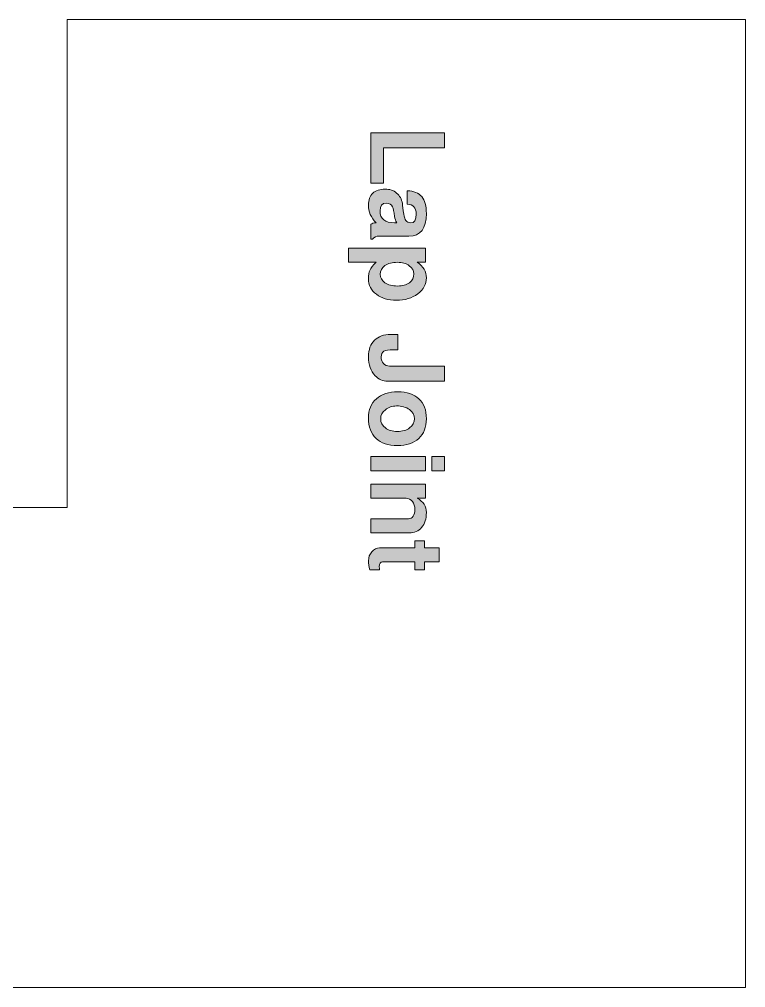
# Model space of a CAD drawing. Header units: inches. Extents: x 0.46 to 6.76, y -2.2 to -0.19.
# Drawn here: x 1.961 to 3.461, y -2.202 to -0.202 of the extents above; entities that cross this region are included whole.
import ezdxf

# ---------------------------------------------------------------- set-up
doc = ezdxf.new("R2010")
doc.units = ezdxf.units.IN
doc.header["$MEASUREMENT"] = 0
doc.layers.add('Layer 1', color=7, linetype='Continuous')

# ---------------------------------------------------------------- blocks, each defined once
blk = doc.blocks.new('block 2')
at = {"layer": 'Layer 1', "true_color": 0xed1f24}
h = blk.add_hatch(color=240, dxfattribs=at)
h.dxf.hatch_style = 2
h.paths.add_polyline_path([(2.6865, -0.5404), (2.6865, -0.4364), (2.8384, -0.4364), (2.8384, -0.4677), (2.7125, -0.4677), (2.7125, -0.5404)])
h = blk.add_hatch(color=240, dxfattribs=at)
h.dxf.hatch_style = 2
edge = h.paths.add_edge_path()
edge.add_spline(control_points=[(2.6865, -0.6564), (2.6865, -0.6564), (2.6865, -0.6254), (2.6865, -0.6254), (2.6887, -0.624), (2.6924, -0.623), (2.6975, -0.6223), (2.6868, -0.6116), (2.6815, -0.5996), (2.6815, -0.5862), (2.6815, -0.5754), (2.6845, -0.5671), (2.6905, -0.5614), (2.6966, -0.5557), (2.7052, -0.5529), (2.7163, -0.5529), (2.7254, -0.5529), (2.7333, -0.5556), (2.7398, -0.561), (2.7463, -0.5664), (2.7503, -0.5737), (2.7517, -0.5829), (2.7522, -0.5872), (2.7532, -0.5945), (2.7546, -0.6048), (2.7556, -0.6109), (2.7571, -0.6153), (2.7591, -0.618), (2.7611, -0.6207), (2.7643, -0.6222), (2.7688, -0.6225), (2.7764, -0.6229), (2.7802, -0.6169), (2.7802, -0.6044), (2.7802, -0.5913), (2.7741, -0.5846), (2.7619, -0.5841), (2.7619, -0.5841), (2.7619, -0.5564), (2.7619, -0.5564), (2.7752, -0.557), (2.7851, -0.561), (2.7916, -0.5684), (2.798, -0.5758), (2.8013, -0.5875), (2.8013, -0.6033), (2.8013, -0.6344), (2.7893, -0.65), (2.7652, -0.65), (2.7652, -0.65), (2.7029, -0.65), (2.7029, -0.65), (2.6981, -0.65), (2.6938, -0.6521), (2.6902, -0.6564), (2.6902, -0.6564), (2.6865, -0.6564), (2.6865, -0.6564)], knot_values=[0, 0, 0, 0, 1, 1, 1, 2, 2, 2, 3, 3, 3, 4, 4, 4, 5, 5, 5, 6, 6, 6, 7, 7, 7, 8, 8, 8, 9, 9, 9, 10, 10, 10, 11, 11, 11, 12, 12, 12, 13, 13, 13, 14, 14, 14, 15, 15, 15, 16, 16, 16, 17, 17, 17, 18, 18, 18, 19, 19, 19, 19], degree=3, periodic=1)
edge = h.paths.add_edge_path()
edge.add_spline(control_points=[(2.7356, -0.6225), (2.7356, -0.6225), (2.74, -0.6225), (2.74, -0.6225), (2.7377, -0.6183), (2.7362, -0.614), (2.7356, -0.6097), (2.7344, -0.5995), (2.7329, -0.5927), (2.7311, -0.5892), (2.7287, -0.5843), (2.7245, -0.5819), (2.7186, -0.5819), (2.71, -0.5819), (2.7056, -0.5872), (2.7056, -0.598), (2.7056, -0.6143), (2.7157, -0.6225), (2.7356, -0.6225)], knot_values=[0, 0, 0, 0, 1, 1, 1, 2, 2, 2, 3, 3, 3, 4, 4, 4, 5, 5, 5, 6, 6, 6, 6], degree=3, periodic=1)
h = blk.add_hatch(color=240, dxfattribs=at)
h.dxf.hatch_style = 2
edge = h.paths.add_edge_path()
edge.add_spline(control_points=[(2.7392, -0.7825), (2.7225, -0.7825), (2.7088, -0.7784), (2.6979, -0.7702), (2.6871, -0.762), (2.6817, -0.7513), (2.6817, -0.7381), (2.6817, -0.7306), (2.6826, -0.7248), (2.6844, -0.7208), (2.6865, -0.7161), (2.6909, -0.7105), (2.6977, -0.7041), (2.6977, -0.7041), (2.6407, -0.7041), (2.6407, -0.7041), (2.6407, -0.7041), (2.6407, -0.675), (2.6407, -0.675), (2.6407, -0.675), (2.7994, -0.675), (2.7994, -0.675), (2.7994, -0.675), (2.7994, -0.7041), (2.7994, -0.7041), (2.7994, -0.7041), (2.7823, -0.7041), (2.7823, -0.7041), (2.795, -0.7126), (2.8013, -0.7233), (2.8013, -0.7362), (2.8013, -0.7494), (2.7954, -0.7604), (2.7836, -0.7693), (2.7718, -0.7781), (2.757, -0.7825), (2.7392, -0.7825)], knot_values=[0, 0, 0, 0, 1, 1, 1, 2, 2, 2, 3, 3, 3, 4, 4, 4, 5, 5, 5, 6, 6, 6, 7, 7, 7, 8, 8, 8, 9, 9, 9, 10, 10, 10, 11, 11, 11, 12, 12, 12, 12], degree=3, periodic=1)
edge = h.paths.add_edge_path()
edge.add_spline(control_points=[(2.7417, -0.7531), (2.7518, -0.7531), (2.76, -0.7508), (2.7662, -0.7462), (2.7723, -0.7416), (2.7754, -0.7356), (2.7754, -0.7281), (2.7754, -0.7214), (2.7722, -0.7158), (2.7658, -0.7111), (2.7593, -0.7065), (2.7512, -0.7041), (2.7415, -0.7041), (2.7308, -0.7041), (2.7222, -0.7064), (2.7157, -0.7109), (2.7091, -0.7154), (2.7059, -0.7214), (2.7059, -0.7287), (2.7059, -0.7359), (2.7091, -0.7418), (2.7157, -0.7463), (2.7222, -0.7508), (2.7309, -0.7531), (2.7417, -0.7531)], knot_values=[0, 0, 0, 0, 1, 1, 1, 2, 2, 2, 3, 3, 3, 4, 4, 4, 5, 5, 5, 6, 6, 6, 7, 7, 7, 8, 8, 8, 8], degree=3, periodic=1)
h = blk.add_hatch(color=240, dxfattribs=at)
h.dxf.hatch_style = 2
edge = h.paths.add_edge_path()
edge.add_spline(control_points=[(2.7215, -0.9496), (2.7113, -0.9496), (2.7026, -0.9458), (2.6952, -0.9383), (2.6862, -0.9291), (2.6817, -0.9161), (2.6817, -0.8991), (2.6817, -0.8843), (2.6858, -0.8729), (2.694, -0.8651), (2.7022, -0.8572), (2.7134, -0.8533), (2.7277, -0.8533), (2.7277, -0.8533), (2.7425, -0.8533), (2.7425, -0.8533), (2.7425, -0.8533), (2.7425, -0.8846), (2.7425, -0.8846), (2.7425, -0.8846), (2.7327, -0.8846), (2.7327, -0.8846), (2.7236, -0.8846), (2.7171, -0.8856), (2.7135, -0.8878), (2.7098, -0.8899), (2.7079, -0.8939), (2.7079, -0.8996), (2.7079, -0.9054), (2.7095, -0.91), (2.7125, -0.9133), (2.7156, -0.9166), (2.7198, -0.9183), (2.7252, -0.9183), (2.7252, -0.9183), (2.8384, -0.9183), (2.8384, -0.9183), (2.8384, -0.9183), (2.8384, -0.9496), (2.8384, -0.9496), (2.8384, -0.9496), (2.7215, -0.9496), (2.7215, -0.9496)], knot_values=[0, 0, 0, 0, 1, 1, 1, 2, 2, 2, 3, 3, 3, 4, 4, 4, 5, 5, 5, 6, 6, 6, 7, 7, 7, 8, 8, 8, 9, 9, 9, 10, 10, 10, 11, 11, 11, 12, 12, 12, 13, 13, 13, 14, 14, 14, 14], degree=3, periodic=1)
h = blk.add_hatch(color=240, dxfattribs=at)
h.dxf.hatch_style = 2
edge = h.paths.add_edge_path()
edge.add_spline(control_points=[(2.7415, -1.0827), (2.7225, -1.0827), (2.7077, -1.0777), (2.6973, -1.0678), (2.6869, -1.0579), (2.6817, -1.0439), (2.6817, -1.0258), (2.6817, -1.009), (2.6871, -0.9957), (2.6979, -0.986), (2.7088, -0.9763), (2.7236, -0.9714), (2.7423, -0.9714), (2.7608, -0.9714), (2.7752, -0.9763), (2.7857, -0.986), (2.7961, -0.9957), (2.8013, -1.0094), (2.8013, -1.0271), (2.8013, -1.0446), (2.796, -1.0582), (2.7854, -1.068), (2.7749, -1.0778), (2.7602, -1.0827), (2.7415, -1.0827)], knot_values=[0, 0, 0, 0, 1, 1, 1, 2, 2, 2, 3, 3, 3, 4, 4, 4, 5, 5, 5, 6, 6, 6, 7, 7, 7, 8, 8, 8, 8], degree=3, periodic=1)
edge = h.paths.add_edge_path()
edge.add_spline(control_points=[(2.7414, -1.0535), (2.7518, -1.0535), (2.7602, -1.051), (2.7667, -1.046), (2.7732, -1.041), (2.7765, -1.0347), (2.7765, -1.0271), (2.7765, -1.0194), (2.773, -1.0131), (2.7661, -1.0082), (2.7592, -1.0033), (2.7503, -1.0008), (2.7395, -1.0008), (2.7305, -1.0008), (2.7228, -1.0034), (2.7165, -1.0086), (2.7101, -1.0138), (2.7069, -1.0201), (2.7069, -1.0275), (2.7069, -1.0351), (2.7101, -1.0414), (2.7166, -1.0462), (2.723, -1.0511), (2.7313, -1.0535), (2.7414, -1.0535)], knot_values=[0, 0, 0, 0, 1, 1, 1, 2, 2, 2, 3, 3, 3, 4, 4, 4, 5, 5, 5, 6, 6, 6, 7, 7, 7, 8, 8, 8, 8], degree=3, periodic=1)
h = blk.add_hatch(color=240, dxfattribs=at)
h.dxf.hatch_style = 2
h.paths.add_polyline_path([(2.6865, -1.1346), (2.6865, -1.1054), (2.7994, -1.1054), (2.7994, -1.1346)])
h.paths.add_polyline_path([(2.8123, -1.1346), (2.8123, -1.1054), (2.8384, -1.1054), (2.8384, -1.1346)])
h = blk.add_hatch(color=240, dxfattribs=at)
h.dxf.hatch_style = 2
edge = h.paths.add_edge_path()
edge.add_spline(control_points=[(2.6865, -1.2631), (2.6865, -1.2631), (2.6865, -1.2339), (2.6865, -1.2339), (2.6865, -1.2339), (2.764, -1.2339), (2.764, -1.2339), (2.7681, -1.2339), (2.7714, -1.2322), (2.7739, -1.2287), (2.7763, -1.2253), (2.7775, -1.2205), (2.7775, -1.2146), (2.7775, -1.208), (2.7758, -1.2026), (2.7723, -1.1982), (2.7688, -1.1938), (2.7645, -1.1916), (2.7592, -1.1916), (2.7592, -1.1916), (2.6865, -1.1916), (2.6865, -1.1916), (2.6865, -1.1916), (2.6865, -1.1625), (2.6865, -1.1625), (2.6865, -1.1625), (2.7994, -1.1625), (2.7994, -1.1625), (2.7994, -1.1625), (2.7994, -1.1916), (2.7994, -1.1916), (2.7994, -1.1916), (2.7825, -1.1916), (2.7825, -1.1916), (2.795, -1.1982), (2.8013, -1.208), (2.8013, -1.2212), (2.8013, -1.2339), (2.798, -1.244), (2.7915, -1.2516), (2.785, -1.2593), (2.7763, -1.2631), (2.7657, -1.2631), (2.7657, -1.2631), (2.6865, -1.2631), (2.6865, -1.2631)], knot_values=[0, 0, 0, 0, 1, 1, 1, 2, 2, 2, 3, 3, 3, 4, 4, 4, 5, 5, 5, 6, 6, 6, 7, 7, 7, 8, 8, 8, 9, 9, 9, 10, 10, 10, 11, 11, 11, 12, 12, 12, 13, 13, 13, 14, 14, 14, 15, 15, 15, 15], degree=3, periodic=1)
h = blk.add_hatch(color=240, dxfattribs=at)
h.dxf.hatch_style = 2
edge = h.paths.add_edge_path()
edge.add_spline(control_points=[(2.6842, -1.3393), (2.6825, -1.3325), (2.6817, -1.3264), (2.6817, -1.3208), (2.6817, -1.3134), (2.684, -1.3071), (2.6885, -1.3019), (2.693, -1.2966), (2.6984, -1.2939), (2.7046, -1.2939), (2.7046, -1.2939), (2.7777, -1.2939), (2.7777, -1.2939), (2.7777, -1.2939), (2.7777, -1.2796), (2.7777, -1.2796), (2.7777, -1.2796), (2.7971, -1.2796), (2.7971, -1.2796), (2.7971, -1.2796), (2.7971, -1.2939), (2.7971, -1.2939), (2.7971, -1.2939), (2.8277, -1.2939), (2.8277, -1.2939), (2.8277, -1.2939), (2.8277, -1.3231), (2.8277, -1.3231), (2.8277, -1.3231), (2.7971, -1.3231), (2.7971, -1.3231), (2.7971, -1.3231), (2.7971, -1.3393), (2.7971, -1.3393), (2.7971, -1.3393), (2.7777, -1.3393), (2.7777, -1.3393), (2.7777, -1.3393), (2.7777, -1.3231), (2.7777, -1.3231), (2.7777, -1.3231), (2.7104, -1.3231), (2.7104, -1.3231), (2.7061, -1.3231), (2.704, -1.3264), (2.704, -1.3329), (2.7041, -1.3344), (2.7043, -1.3366), (2.7044, -1.3393), (2.7044, -1.3393), (2.6842, -1.3393), (2.6842, -1.3393)], knot_values=[0, 0, 0, 0, 1, 1, 1, 2, 2, 2, 3, 3, 3, 4, 4, 4, 5, 5, 5, 6, 6, 6, 7, 7, 7, 8, 8, 8, 9, 9, 9, 10, 10, 10, 11, 11, 11, 12, 12, 12, 13, 13, 13, 14, 14, 14, 15, 15, 15, 16, 16, 16, 17, 17, 17, 17], degree=3, periodic=1)
at = {"layer": 'Layer 1', "lineweight": 0}
for points in [[(2.6865, -0.5404), (2.6865, -0.4364), (2.8384, -0.4364), (2.8384, -0.4677), (2.7125, -0.4677), (2.7125, -0.5404), (2.6865, -0.5404)], [(2.6865, -1.1346), (2.6865, -1.1054), (2.7994, -1.1054), (2.7994, -1.1346), (2.6865, -1.1346)], [(2.8123, -1.1346), (2.8123, -1.1054), (2.8384, -1.1054), (2.8384, -1.1346), (2.8123, -1.1346)]]:
    blk.add_lwpolyline(points, dxfattribs=at)
for points, knots in [([(2.6865, -0.6564), (2.6865, -0.6564), (2.6865, -0.6254), (2.6865, -0.6254), (2.6887, -0.624), (2.6924, -0.623), (2.6975, -0.6223), (2.6868, -0.6116), (2.6815, -0.5996), (2.6815, -0.5862), (2.6815, -0.5754), (2.6845, -0.5671), (2.6905, -0.5614), (2.6966, -0.5557), (2.7052, -0.5529), (2.7163, -0.5529), (2.7254, -0.5529), (2.7333, -0.5556), (2.7398, -0.561), (2.7463, -0.5664), (2.7503, -0.5737), (2.7517, -0.5829), (2.7522, -0.5872), (2.7532, -0.5945), (2.7546, -0.6048), (2.7556, -0.6109), (2.7571, -0.6153), (2.7591, -0.618), (2.7611, -0.6207), (2.7643, -0.6222), (2.7688, -0.6225), (2.7764, -0.6229), (2.7802, -0.6169), (2.7802, -0.6044), (2.7802, -0.5913), (2.7741, -0.5846), (2.7619, -0.5841), (2.7619, -0.5841), (2.7619, -0.5564), (2.7619, -0.5564), (2.7752, -0.557), (2.7851, -0.561), (2.7916, -0.5684), (2.798, -0.5758), (2.8013, -0.5875), (2.8013, -0.6033), (2.8013, -0.6344), (2.7893, -0.65), (2.7652, -0.65), (2.7652, -0.65), (2.7029, -0.65), (2.7029, -0.65), (2.6981, -0.65), (2.6938, -0.6521), (2.6902, -0.6564), (2.6902, -0.6564), (2.6865, -0.6564), (2.6865, -0.6564)], [0, 0, 0, 0, 1, 1, 1, 2, 2, 2, 3, 3, 3, 4, 4, 4, 5, 5, 5, 6, 6, 6, 7, 7, 7, 8, 8, 8, 9, 9, 9, 10, 10, 10, 11, 11, 11, 12, 12, 12, 13, 13, 13, 14, 14, 14, 15, 15, 15, 16, 16, 16, 17, 17, 17, 18, 18, 18, 19, 19, 19, 19]), ([(2.7356, -0.6225), (2.7356, -0.6225), (2.74, -0.6225), (2.74, -0.6225), (2.7377, -0.6183), (2.7362, -0.614), (2.7356, -0.6097), (2.7344, -0.5995), (2.7329, -0.5927), (2.7311, -0.5892), (2.7287, -0.5843), (2.7245, -0.5819), (2.7186, -0.5819), (2.71, -0.5819), (2.7056, -0.5872), (2.7056, -0.598), (2.7056, -0.6143), (2.7157, -0.6225), (2.7356, -0.6225)], [0, 0, 0, 0, 1, 1, 1, 2, 2, 2, 3, 3, 3, 4, 4, 4, 5, 5, 5, 6, 6, 6, 6]), ([(2.7392, -0.7825), (2.7225, -0.7825), (2.7088, -0.7784), (2.6979, -0.7702), (2.6871, -0.762), (2.6817, -0.7513), (2.6817, -0.7381), (2.6817, -0.7306), (2.6826, -0.7248), (2.6844, -0.7208), (2.6865, -0.7161), (2.6909, -0.7105), (2.6977, -0.7041), (2.6977, -0.7041), (2.6407, -0.7041), (2.6407, -0.7041), (2.6407, -0.7041), (2.6407, -0.675), (2.6407, -0.675), (2.6407, -0.675), (2.7994, -0.675), (2.7994, -0.675), (2.7994, -0.675), (2.7994, -0.7041), (2.7994, -0.7041), (2.7994, -0.7041), (2.7823, -0.7041), (2.7823, -0.7041), (2.795, -0.7126), (2.8013, -0.7233), (2.8013, -0.7362), (2.8013, -0.7494), (2.7954, -0.7604), (2.7836, -0.7693), (2.7718, -0.7781), (2.757, -0.7825), (2.7392, -0.7825)], [0, 0, 0, 0, 1, 1, 1, 2, 2, 2, 3, 3, 3, 4, 4, 4, 5, 5, 5, 6, 6, 6, 7, 7, 7, 8, 8, 8, 9, 9, 9, 10, 10, 10, 11, 11, 11, 12, 12, 12, 12]), ([(2.7417, -0.7531), (2.7518, -0.7531), (2.76, -0.7508), (2.7662, -0.7462), (2.7723, -0.7416), (2.7754, -0.7356), (2.7754, -0.7281), (2.7754, -0.7214), (2.7722, -0.7158), (2.7658, -0.7111), (2.7593, -0.7065), (2.7512, -0.7041), (2.7415, -0.7041), (2.7308, -0.7041), (2.7222, -0.7064), (2.7157, -0.7109), (2.7091, -0.7154), (2.7059, -0.7214), (2.7059, -0.7287), (2.7059, -0.7359), (2.7091, -0.7418), (2.7157, -0.7463), (2.7222, -0.7508), (2.7309, -0.7531), (2.7417, -0.7531)], [0, 0, 0, 0, 1, 1, 1, 2, 2, 2, 3, 3, 3, 4, 4, 4, 5, 5, 5, 6, 6, 6, 7, 7, 7, 8, 8, 8, 8]), ([(2.7215, -0.9496), (2.7113, -0.9496), (2.7026, -0.9458), (2.6952, -0.9383), (2.6862, -0.9291), (2.6817, -0.9161), (2.6817, -0.8991), (2.6817, -0.8843), (2.6858, -0.8729), (2.694, -0.8651), (2.7022, -0.8572), (2.7134, -0.8533), (2.7277, -0.8533), (2.7277, -0.8533), (2.7425, -0.8533), (2.7425, -0.8533), (2.7425, -0.8533), (2.7425, -0.8846), (2.7425, -0.8846), (2.7425, -0.8846), (2.7327, -0.8846), (2.7327, -0.8846), (2.7236, -0.8846), (2.7171, -0.8856), (2.7135, -0.8878), (2.7098, -0.8899), (2.7079, -0.8939), (2.7079, -0.8996), (2.7079, -0.9054), (2.7095, -0.91), (2.7125, -0.9133), (2.7156, -0.9166), (2.7198, -0.9183), (2.7252, -0.9183), (2.7252, -0.9183), (2.8384, -0.9183), (2.8384, -0.9183), (2.8384, -0.9183), (2.8384, -0.9496), (2.8384, -0.9496), (2.8384, -0.9496), (2.7215, -0.9496), (2.7215, -0.9496)], [0, 0, 0, 0, 1, 1, 1, 2, 2, 2, 3, 3, 3, 4, 4, 4, 5, 5, 5, 6, 6, 6, 7, 7, 7, 8, 8, 8, 9, 9, 9, 10, 10, 10, 11, 11, 11, 12, 12, 12, 13, 13, 13, 14, 14, 14, 14]), ([(2.7415, -1.0827), (2.7225, -1.0827), (2.7077, -1.0777), (2.6973, -1.0678), (2.6869, -1.0579), (2.6817, -1.0439), (2.6817, -1.0258), (2.6817, -1.009), (2.6871, -0.9957), (2.6979, -0.986), (2.7088, -0.9763), (2.7236, -0.9714), (2.7423, -0.9714), (2.7608, -0.9714), (2.7752, -0.9763), (2.7857, -0.986), (2.7961, -0.9957), (2.8013, -1.0094), (2.8013, -1.0271), (2.8013, -1.0446), (2.796, -1.0582), (2.7854, -1.068), (2.7749, -1.0778), (2.7602, -1.0827), (2.7415, -1.0827)], [0, 0, 0, 0, 1, 1, 1, 2, 2, 2, 3, 3, 3, 4, 4, 4, 5, 5, 5, 6, 6, 6, 7, 7, 7, 8, 8, 8, 8]), ([(2.7414, -1.0535), (2.7518, -1.0535), (2.7602, -1.051), (2.7667, -1.046), (2.7732, -1.041), (2.7765, -1.0347), (2.7765, -1.0271), (2.7765, -1.0194), (2.773, -1.0131), (2.7661, -1.0082), (2.7592, -1.0033), (2.7503, -1.0008), (2.7395, -1.0008), (2.7305, -1.0008), (2.7228, -1.0034), (2.7165, -1.0086), (2.7101, -1.0138), (2.7069, -1.0201), (2.7069, -1.0275), (2.7069, -1.0351), (2.7101, -1.0414), (2.7166, -1.0462), (2.723, -1.0511), (2.7313, -1.0535), (2.7414, -1.0535)], [0, 0, 0, 0, 1, 1, 1, 2, 2, 2, 3, 3, 3, 4, 4, 4, 5, 5, 5, 6, 6, 6, 7, 7, 7, 8, 8, 8, 8]), ([(2.6865, -1.2631), (2.6865, -1.2631), (2.6865, -1.2339), (2.6865, -1.2339), (2.6865, -1.2339), (2.764, -1.2339), (2.764, -1.2339), (2.7681, -1.2339), (2.7714, -1.2322), (2.7739, -1.2287), (2.7763, -1.2253), (2.7775, -1.2205), (2.7775, -1.2146), (2.7775, -1.208), (2.7758, -1.2026), (2.7723, -1.1982), (2.7688, -1.1938), (2.7645, -1.1916), (2.7592, -1.1916), (2.7592, -1.1916), (2.6865, -1.1916), (2.6865, -1.1916), (2.6865, -1.1916), (2.6865, -1.1625), (2.6865, -1.1625), (2.6865, -1.1625), (2.7994, -1.1625), (2.7994, -1.1625), (2.7994, -1.1625), (2.7994, -1.1916), (2.7994, -1.1916), (2.7994, -1.1916), (2.7825, -1.1916), (2.7825, -1.1916), (2.795, -1.1982), (2.8013, -1.208), (2.8013, -1.2212), (2.8013, -1.2339), (2.798, -1.244), (2.7915, -1.2516), (2.785, -1.2593), (2.7763, -1.2631), (2.7657, -1.2631), (2.7657, -1.2631), (2.6865, -1.2631), (2.6865, -1.2631)], [0, 0, 0, 0, 1, 1, 1, 2, 2, 2, 3, 3, 3, 4, 4, 4, 5, 5, 5, 6, 6, 6, 7, 7, 7, 8, 8, 8, 9, 9, 9, 10, 10, 10, 11, 11, 11, 12, 12, 12, 13, 13, 13, 14, 14, 14, 15, 15, 15, 15]), ([(2.6842, -1.3393), (2.6825, -1.3325), (2.6817, -1.3264), (2.6817, -1.3208), (2.6817, -1.3134), (2.684, -1.3071), (2.6885, -1.3019), (2.693, -1.2966), (2.6984, -1.2939), (2.7046, -1.2939), (2.7046, -1.2939), (2.7777, -1.2939), (2.7777, -1.2939), (2.7777, -1.2939), (2.7777, -1.2796), (2.7777, -1.2796), (2.7777, -1.2796), (2.7971, -1.2796), (2.7971, -1.2796), (2.7971, -1.2796), (2.7971, -1.2939), (2.7971, -1.2939), (2.7971, -1.2939), (2.8277, -1.2939), (2.8277, -1.2939), (2.8277, -1.2939), (2.8277, -1.3231), (2.8277, -1.3231), (2.8277, -1.3231), (2.7971, -1.3231), (2.7971, -1.3231), (2.7971, -1.3231), (2.7971, -1.3393), (2.7971, -1.3393), (2.7971, -1.3393), (2.7777, -1.3393), (2.7777, -1.3393), (2.7777, -1.3393), (2.7777, -1.3231), (2.7777, -1.3231), (2.7777, -1.3231), (2.7104, -1.3231), (2.7104, -1.3231), (2.7061, -1.3231), (2.704, -1.3264), (2.704, -1.3329), (2.7041, -1.3344), (2.7043, -1.3366), (2.7044, -1.3393), (2.7044, -1.3393), (2.6842, -1.3393), (2.6842, -1.3393)], [0, 0, 0, 0, 1, 1, 1, 2, 2, 2, 3, 3, 3, 4, 4, 4, 5, 5, 5, 6, 6, 6, 7, 7, 7, 8, 8, 8, 9, 9, 9, 10, 10, 10, 11, 11, 11, 12, 12, 12, 13, 13, 13, 14, 14, 14, 15, 15, 15, 16, 16, 16, 17, 17, 17, 17])]:
    blk.add_open_spline(points, degree=3, knots=knots, dxfattribs=at)

msp = doc.modelspace()

# ---------------------------------------------------------------- linework, layer by layer
at = {"layer": 'Layer 1', "color": 7, "lineweight": 5, "true_color": 0xffffff}
msp.add_lwpolyline([(2.059, -0.2023), (2.059, -1.2107), (1.8622, -1.2107), (1.8622, -0.2023), (0.4606, -0.2023), (0.4606, -2.2023), (3.4606, -2.2023), (3.4606, -0.2023), (2.059, -0.2023)], dxfattribs=at)

# ---------------------------------------------------------------- block references
at = {"layer": 'Layer 1'}
msp.add_blockref('block 2', (0, 0), dxfattribs=at)

doc.saveas('drawing.dxf')
